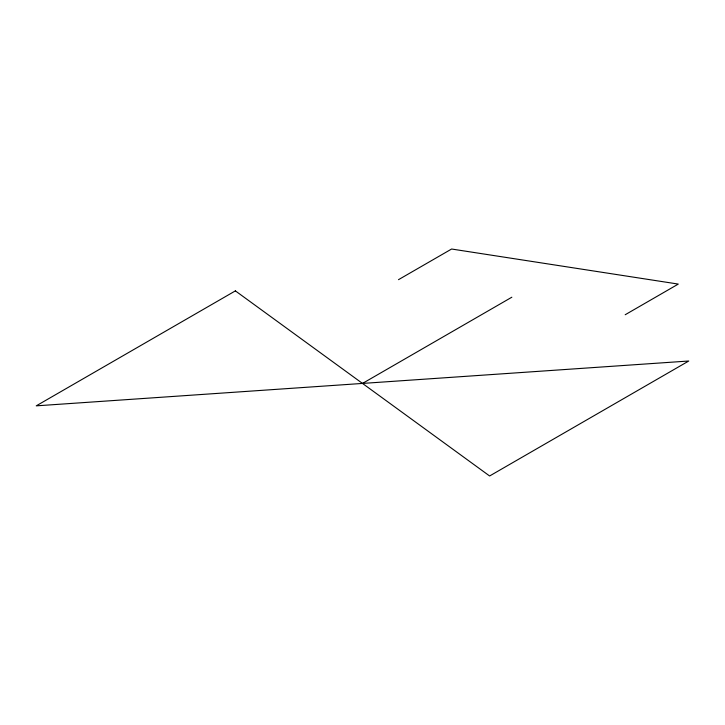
<?xml version="1.0" encoding="UTF-8"?>
<svg xmlns="http://www.w3.org/2000/svg" width="725" height="725" viewBox="0 0 725 725"><rect width="100%" height="100%" fill="white"/><g stroke="black" fill="none" stroke-linecap="round" stroke-linejoin="round"><path stroke-width="1.09" d="M398.505 279.669L451.612 249.019L678.292 284.082L625.195 314.741M362.5 383.434L511.85 297.205M235.38 290.879L36.25 405.846L688.75 361.014L489.62 475.981L235.38 290.879"/></g></svg>
